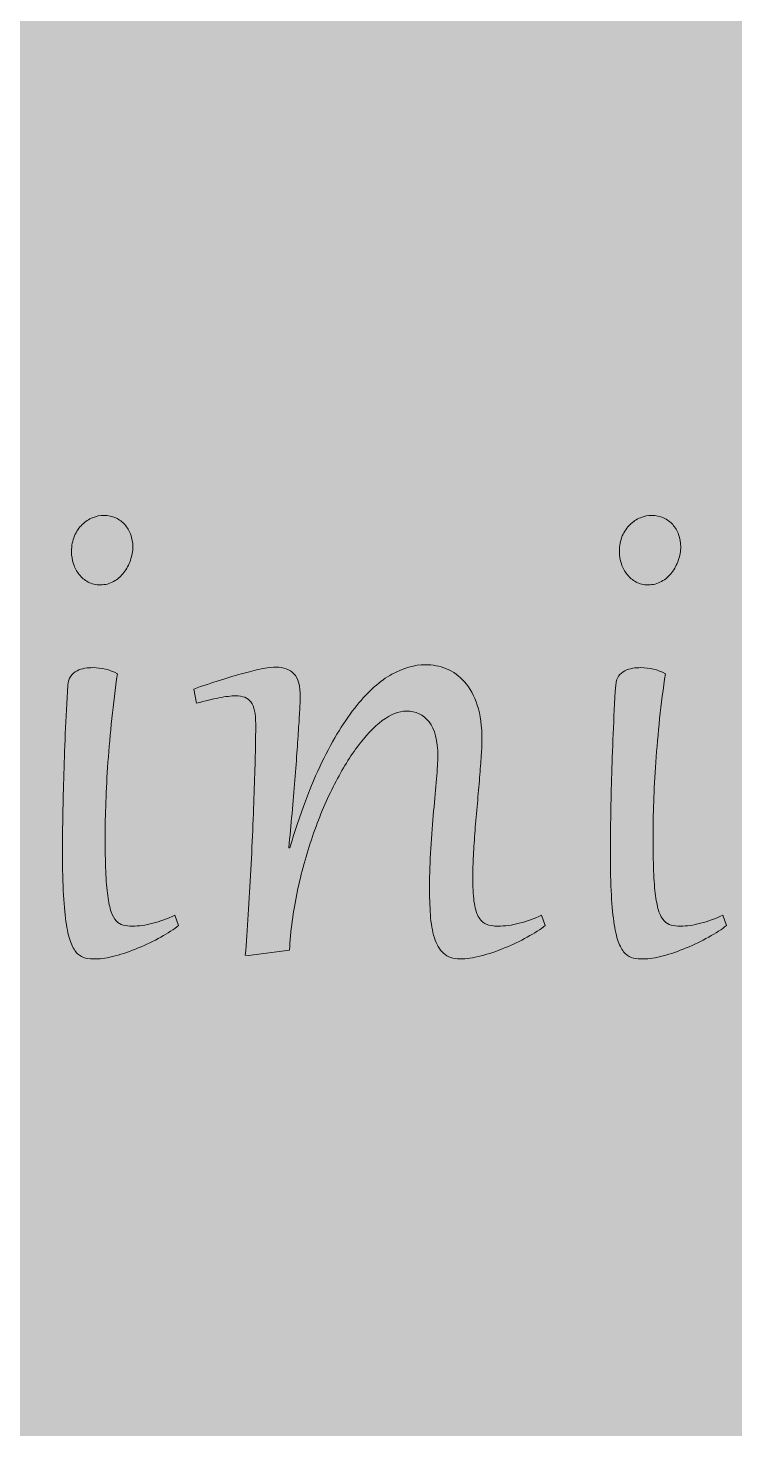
# Model space of a CAD drawing. Extents: x -4214 to -1795, y -2227 to -856.
# Drawn here: x -2656.7 to -2584.3, y -1884.3 to -1740.8 of the extents above; entities that cross this region are included whole.
import ezdxf

# ---------------------------------------------------------------- set-up
doc = ezdxf.new("R2010")
doc.units = 0
doc.header["$MEASUREMENT"] = 0
doc.layers.add('Layer 1', color=7, linetype='Continuous')

# ---------------------------------------------------------------- blocks, each defined once
blk = doc.blocks.new('block 14')
at = {"layer": 'Layer 1', "true_color": 0x2a3f49}
h = blk.add_hatch(color=149, dxfattribs=at)
h.dxf.hatch_style = 2
edge = h.paths.add_edge_path()
edge.add_spline(control_points=[(-2647.56, -1806.92), (-2647.78, -1808.45), (-2647.98, -1809.98), (-2648.14, -1811.52), (-2648.3, -1813.06), (-2648.43, -1814.55), (-2648.53, -1815.98), (-2648.63, -1817.42), (-2648.71, -1818.78), (-2648.75, -1820.06), (-2648.8, -1821.34), (-2648.82, -1822.5), (-2648.82, -1823.54), (-2648.82, -1824.93), (-2648.8, -1826.13), (-2648.76, -1827.13), (-2648.72, -1828.13), (-2648.66, -1828.97), (-2648.56, -1829.65), (-2648.47, -1830.34), (-2648.35, -1830.89), (-2648.21, -1831.3), (-2648.07, -1831.71), (-2647.89, -1832.02), (-2647.69, -1832.24), (-2647.48, -1832.46), (-2647.24, -1832.61), (-2646.96, -1832.68), (-2646.69, -1832.75), (-2646.37, -1832.78), (-2646.03, -1832.78), (-2645.38, -1832.78), (-2644.69, -1832.68), (-2643.94, -1832.48), (-2643.2, -1832.29), (-2642.44, -1832.02), (-2641.68, -1831.67), (-2641.68, -1831.67), (-2641.29, -1832.72), (-2641.29, -1832.72), (-2641.78, -1833.1), (-2642.38, -1833.5), (-2643.12, -1833.9), (-2643.85, -1834.31), (-2644.62, -1834.68), (-2645.42, -1835.01), (-2646.23, -1835.35), (-2647.02, -1835.62), (-2647.79, -1835.83), (-2648.56, -1836.04), (-2649.23, -1836.14), (-2649.79, -1836.14), (-2650.17, -1836.14), (-2650.51, -1836.11), (-2650.82, -1836.05), (-2651.13, -1835.99), (-2651.41, -1835.84), (-2651.66, -1835.6), (-2651.9, -1835.36), (-2652.12, -1835), (-2652.32, -1834.53), (-2652.51, -1834.06), (-2652.67, -1833.42), (-2652.8, -1832.62), (-2652.93, -1831.81), (-2653.03, -1830.81), (-2653.09, -1829.6), (-2653.16, -1828.39), (-2653.2, -1826.92), (-2653.2, -1825.2), (-2653.2, -1824.2), (-2653.19, -1823.06), (-2653.17, -1821.79), (-2653.14, -1820.53), (-2653.11, -1819.16), (-2653.07, -1817.7), (-2653.03, -1816.24), (-2652.98, -1814.71), (-2652.91, -1813.09), (-2652.85, -1811.47), (-2652.76, -1809.8), (-2652.65, -1808.09), (-2652.63, -1807.71), (-2652.52, -1807.41), (-2652.35, -1807.17), (-2652.17, -1806.94), (-2651.96, -1806.75), (-2651.7, -1806.62), (-2651.45, -1806.5), (-2651.18, -1806.41), (-2650.89, -1806.36), (-2650.6, -1806.32), (-2650.33, -1806.3), (-2650.09, -1806.3), (-2649.2, -1806.3), (-2648.35, -1806.5), (-2647.56, -1806.92)], knot_values=[0, 0, 0, 0, 1, 1, 1, 2, 2, 2, 3, 3, 3, 4, 4, 4, 5, 5, 5, 6, 6, 6, 7, 7, 7, 8, 8, 8, 9, 9, 9, 10, 10, 10, 11, 11, 11, 12, 12, 12, 13, 13, 13, 14, 14, 14, 15, 15, 15, 16, 16, 16, 17, 17, 17, 18, 18, 18, 19, 19, 19, 20, 20, 20, 21, 21, 21, 22, 22, 22, 23, 23, 23, 24, 24, 24, 25, 25, 25, 26, 26, 26, 27, 27, 27, 28, 28, 28, 29, 29, 29, 30, 30, 30, 31, 31, 31, 32, 32, 32, 32], degree=3, periodic=1)
edge = h.paths.add_edge_path()
edge.add_spline(control_points=[(-2649.31, -1797.82), (-2649.78, -1797.82), (-2650.19, -1797.72), (-2650.56, -1797.53), (-2650.92, -1797.33), (-2651.23, -1797.08), (-2651.48, -1796.76), (-2651.74, -1796.44), (-2651.93, -1796.08), (-2652.07, -1795.67), (-2652.2, -1795.26), (-2652.27, -1794.84), (-2652.27, -1794.41), (-2652.27, -1793.81), (-2652.17, -1793.28), (-2651.97, -1792.81), (-2651.77, -1792.35), (-2651.5, -1791.96), (-2651.18, -1791.64), (-2650.86, -1791.33), (-2650.5, -1791.09), (-2650.11, -1790.94), (-2649.72, -1790.78), (-2649.34, -1790.71), (-2648.96, -1790.71), (-2648.51, -1790.71), (-2648.1, -1790.79), (-2647.74, -1790.96), (-2647.37, -1791.13), (-2647.06, -1791.36), (-2646.8, -1791.65), (-2646.54, -1791.95), (-2646.34, -1792.29), (-2646.2, -1792.67), (-2646.06, -1793.05), (-2645.98, -1793.47), (-2645.98, -1793.91), (-2645.98, -1794.38), (-2646.07, -1794.84), (-2646.23, -1795.31), (-2646.39, -1795.77), (-2646.61, -1796.19), (-2646.9, -1796.57), (-2647.19, -1796.94), (-2647.54, -1797.25), (-2647.95, -1797.48), (-2648.36, -1797.7), (-2648.81, -1797.82), (-2649.31, -1797.82)], knot_values=[0, 0, 0, 0, 1, 1, 1, 2, 2, 2, 3, 3, 3, 4, 4, 4, 5, 5, 5, 6, 6, 6, 7, 7, 7, 8, 8, 8, 9, 9, 9, 10, 10, 10, 11, 11, 11, 12, 12, 12, 13, 13, 13, 14, 14, 14, 15, 15, 15, 16, 16, 16, 16], degree=3, periodic=1)
h = blk.add_hatch(color=149, dxfattribs=at)
h.dxf.hatch_style = 2
edge = h.paths.add_edge_path()
edge.add_spline(control_points=[(-2591.37, -1806.92), (-2591.6, -1808.45), (-2591.8, -1809.98), (-2591.96, -1811.52), (-2592.12, -1813.06), (-2592.25, -1814.55), (-2592.35, -1815.98), (-2592.45, -1817.42), (-2592.53, -1818.78), (-2592.57, -1820.06), (-2592.62, -1821.34), (-2592.64, -1822.5), (-2592.64, -1823.54), (-2592.64, -1824.93), (-2592.62, -1826.13), (-2592.58, -1827.13), (-2592.54, -1828.13), (-2592.48, -1828.97), (-2592.38, -1829.65), (-2592.29, -1830.34), (-2592.17, -1830.89), (-2592.03, -1831.3), (-2591.89, -1831.71), (-2591.71, -1832.02), (-2591.5, -1832.24), (-2591.3, -1832.46), (-2591.05, -1832.61), (-2590.78, -1832.68), (-2590.5, -1832.75), (-2590.19, -1832.78), (-2589.84, -1832.78), (-2589.2, -1832.78), (-2588.5, -1832.68), (-2587.76, -1832.48), (-2587.01, -1832.29), (-2586.26, -1832.02), (-2585.49, -1831.67), (-2585.49, -1831.67), (-2585.11, -1832.72), (-2585.11, -1832.72), (-2585.59, -1833.1), (-2586.2, -1833.5), (-2586.93, -1833.9), (-2587.67, -1834.31), (-2588.43, -1834.68), (-2589.24, -1835.01), (-2590.05, -1835.35), (-2590.83, -1835.62), (-2591.6, -1835.83), (-2592.38, -1836.04), (-2593.05, -1836.14), (-2593.61, -1836.14), (-2593.99, -1836.14), (-2594.33, -1836.11), (-2594.64, -1836.05), (-2594.95, -1835.99), (-2595.22, -1835.84), (-2595.47, -1835.6), (-2595.72, -1835.36), (-2595.94, -1835), (-2596.14, -1834.53), (-2596.33, -1834.06), (-2596.49, -1833.42), (-2596.62, -1832.62), (-2596.75, -1831.81), (-2596.84, -1830.81), (-2596.91, -1829.6), (-2596.98, -1828.39), (-2597.01, -1826.92), (-2597.01, -1825.2), (-2597.01, -1824.2), (-2597, -1823.06), (-2596.98, -1821.79), (-2596.96, -1820.53), (-2596.93, -1819.16), (-2596.89, -1817.7), (-2596.85, -1816.24), (-2596.8, -1814.71), (-2596.73, -1813.09), (-2596.66, -1811.47), (-2596.58, -1809.8), (-2596.47, -1808.09), (-2596.44, -1807.71), (-2596.34, -1807.41), (-2596.17, -1807.17), (-2595.99, -1806.94), (-2595.78, -1806.75), (-2595.52, -1806.62), (-2595.27, -1806.5), (-2595, -1806.41), (-2594.71, -1806.36), (-2594.42, -1806.32), (-2594.15, -1806.3), (-2593.91, -1806.3), (-2593.01, -1806.3), (-2592.17, -1806.5), (-2591.37, -1806.92)], knot_values=[0, 0, 0, 0, 1, 1, 1, 2, 2, 2, 3, 3, 3, 4, 4, 4, 5, 5, 5, 6, 6, 6, 7, 7, 7, 8, 8, 8, 9, 9, 9, 10, 10, 10, 11, 11, 11, 12, 12, 12, 13, 13, 13, 14, 14, 14, 15, 15, 15, 16, 16, 16, 17, 17, 17, 18, 18, 18, 19, 19, 19, 20, 20, 20, 21, 21, 21, 22, 22, 22, 23, 23, 23, 24, 24, 24, 25, 25, 25, 26, 26, 26, 27, 27, 27, 28, 28, 28, 29, 29, 29, 30, 30, 30, 31, 31, 31, 32, 32, 32, 32], degree=3, periodic=1)
edge = h.paths.add_edge_path()
edge.add_spline(control_points=[(-2593.13, -1797.82), (-2593.6, -1797.82), (-2594.01, -1797.72), (-2594.37, -1797.53), (-2594.74, -1797.33), (-2595.05, -1797.08), (-2595.3, -1796.76), (-2595.55, -1796.44), (-2595.75, -1796.08), (-2595.88, -1795.67), (-2596.02, -1795.26), (-2596.09, -1794.84), (-2596.09, -1794.41), (-2596.09, -1793.81), (-2595.98, -1793.28), (-2595.79, -1792.81), (-2595.58, -1792.35), (-2595.32, -1791.96), (-2595, -1791.64), (-2594.68, -1791.33), (-2594.32, -1791.09), (-2593.93, -1790.94), (-2593.54, -1790.78), (-2593.16, -1790.71), (-2592.78, -1790.71), (-2592.33, -1790.71), (-2591.92, -1790.79), (-2591.56, -1790.96), (-2591.19, -1791.13), (-2590.88, -1791.36), (-2590.62, -1791.65), (-2590.36, -1791.95), (-2590.16, -1792.29), (-2590.02, -1792.67), (-2589.87, -1793.05), (-2589.8, -1793.47), (-2589.8, -1793.91), (-2589.8, -1794.38), (-2589.88, -1794.84), (-2590.05, -1795.31), (-2590.2, -1795.77), (-2590.43, -1796.19), (-2590.72, -1796.57), (-2591.01, -1796.94), (-2591.36, -1797.25), (-2591.77, -1797.48), (-2592.18, -1797.7), (-2592.63, -1797.82), (-2593.13, -1797.82)], knot_values=[0, 0, 0, 0, 1, 1, 1, 2, 2, 2, 3, 3, 3, 4, 4, 4, 5, 5, 5, 6, 6, 6, 7, 7, 7, 8, 8, 8, 9, 9, 9, 10, 10, 10, 11, 11, 11, 12, 12, 12, 13, 13, 13, 14, 14, 14, 15, 15, 15, 16, 16, 16, 16], degree=3, periodic=1)
h = blk.add_hatch(color=149, dxfattribs=at)
h.dxf.hatch_style = 2
edge = h.paths.add_edge_path()
edge.add_spline(control_points=[(-2633.38, -1812.09), (-2633.38, -1811.54), (-2633.42, -1811.08), (-2633.5, -1810.71), (-2633.58, -1810.33), (-2633.71, -1810.03), (-2633.87, -1809.81), (-2634.04, -1809.59), (-2634.25, -1809.43), (-2634.51, -1809.34), (-2634.76, -1809.24), (-2635.07, -1809.19), (-2635.42, -1809.19), (-2635.9, -1809.19), (-2636.47, -1809.26), (-2637.15, -1809.39), (-2637.82, -1809.53), (-2638.58, -1809.71), (-2639.44, -1809.94), (-2639.44, -1809.94), (-2639.74, -1808.49), (-2639.74, -1808.49), (-2638.79, -1808.16), (-2637.88, -1807.85), (-2636.99, -1807.57), (-2636.12, -1807.3), (-2635.31, -1807.06), (-2634.57, -1806.86), (-2633.83, -1806.66), (-2633.18, -1806.5), (-2632.61, -1806.39), (-2632.05, -1806.29), (-2631.61, -1806.24), (-2631.29, -1806.24), (-2630.51, -1806.24), (-2629.9, -1806.47), (-2629.46, -1806.93), (-2629.03, -1807.39), (-2628.81, -1808.19), (-2628.81, -1809.32), (-2628.81, -1809.45), (-2628.82, -1809.76), (-2628.85, -1810.25), (-2628.88, -1810.74), (-2628.91, -1811.37), (-2628.96, -1812.11), (-2629.01, -1812.87), (-2629.06, -1813.73), (-2629.13, -1814.7), (-2629.2, -1815.68), (-2629.28, -1816.72), (-2629.36, -1817.82), (-2629.45, -1818.92), (-2629.55, -1820.05), (-2629.66, -1821.23), (-2629.76, -1822.4), (-2629.88, -1823.58), (-2630, -1824.74), (-2630, -1824.74), (-2629.88, -1824.76), (-2629.88, -1824.76), (-2628.86, -1821.3), (-2627.76, -1818.37), (-2626.59, -1815.99), (-2625.43, -1813.61), (-2624.24, -1811.68), (-2623.03, -1810.19), (-2621.82, -1808.71), (-2620.62, -1807.64), (-2619.42, -1806.98), (-2618.23, -1806.32), (-2617.09, -1806), (-2616, -1806), (-2615.25, -1806), (-2614.52, -1806.13), (-2613.82, -1806.41), (-2613.13, -1806.7), (-2612.51, -1807.15), (-2611.96, -1807.77), (-2611.42, -1808.38), (-2610.99, -1809.18), (-2610.66, -1810.15), (-2610.34, -1811.13), (-2610.18, -1812.3), (-2610.18, -1813.69), (-2610.18, -1814.09), (-2610.21, -1814.63), (-2610.25, -1815.31), (-2610.3, -1815.98), (-2610.36, -1816.74), (-2610.42, -1817.57), (-2610.49, -1818.41), (-2610.57, -1819.29), (-2610.65, -1820.22), (-2610.74, -1821.15), (-2610.82, -1822.07), (-2610.89, -1822.97), (-2610.95, -1823.87), (-2611.01, -1824.72), (-2611.06, -1825.54), (-2611.1, -1826.35), (-2611.13, -1827.06), (-2611.13, -1827.66), (-2611.13, -1828.71), (-2611.08, -1829.56), (-2611, -1830.22), (-2610.91, -1830.88), (-2610.77, -1831.4), (-2610.56, -1831.78), (-2610.36, -1832.16), (-2610.09, -1832.42), (-2609.76, -1832.57), (-2609.42, -1832.71), (-2609.01, -1832.78), (-2608.53, -1832.78), (-2607.83, -1832.78), (-2607.11, -1832.68), (-2606.36, -1832.48), (-2605.6, -1832.29), (-2604.84, -1832.02), (-2604.08, -1831.67), (-2604.08, -1831.67), (-2603.7, -1832.72), (-2603.7, -1832.72), (-2604.18, -1833.1), (-2604.79, -1833.5), (-2605.53, -1833.9), (-2606.27, -1834.31), (-2607.04, -1834.68), (-2607.86, -1835.01), (-2608.67, -1835.35), (-2609.48, -1835.62), (-2610.28, -1835.83), (-2611.09, -1836.04), (-2611.8, -1836.14), (-2612.42, -1836.14), (-2613.14, -1836.14), (-2613.71, -1835.95), (-2614.13, -1835.56), (-2614.54, -1835.17), (-2614.86, -1834.64), (-2615.06, -1833.96), (-2615.27, -1833.29), (-2615.41, -1832.51), (-2615.47, -1831.61), (-2615.53, -1830.71), (-2615.56, -1829.75), (-2615.56, -1828.71), (-2615.56, -1827.45), (-2615.51, -1826.15), (-2615.43, -1824.81), (-2615.34, -1823.48), (-2615.24, -1822.2), (-2615.14, -1821), (-2615.03, -1819.79), (-2614.93, -1818.69), (-2614.84, -1817.7), (-2614.76, -1816.72), (-2614.71, -1815.93), (-2614.71, -1815.34), (-2614.71, -1813.77), (-2615.01, -1812.61), (-2615.6, -1811.86), (-2616.19, -1811.12), (-2616.97, -1810.75), (-2617.95, -1810.75), (-2618.73, -1810.75), (-2619.55, -1811.07), (-2620.41, -1811.73), (-2621.27, -1812.39), (-2622.13, -1813.29), (-2622.98, -1814.44), (-2623.83, -1815.59), (-2624.65, -1816.95), (-2625.44, -1818.51), (-2626.22, -1820.07), (-2626.93, -1821.76), (-2627.56, -1823.59), (-2628.19, -1825.4), (-2628.72, -1827.31), (-2629.13, -1829.3), (-2629.55, -1831.28), (-2629.81, -1833.27), (-2629.92, -1835.25), (-2629.92, -1835.25), (-2634.12, -1835.78), (-2634.12, -1835.78), (-2634.12, -1835.78), (-2634.45, -1835.76), (-2634.45, -1835.76), (-2634.34, -1834.48), (-2634.24, -1833.09), (-2634.15, -1831.59), (-2634.05, -1830.08), (-2633.96, -1828.56), (-2633.88, -1827.01), (-2633.8, -1825.46), (-2633.73, -1823.92), (-2633.67, -1822.39), (-2633.61, -1820.87), (-2633.56, -1819.45), (-2633.51, -1818.13), (-2633.46, -1816.8), (-2633.43, -1815.62), (-2633.41, -1814.57), (-2633.39, -1813.53), (-2633.38, -1812.7), (-2633.38, -1812.09)], knot_values=[0, 0, 0, 0, 1, 1, 1, 2, 2, 2, 3, 3, 3, 4, 4, 4, 5, 5, 5, 6, 6, 6, 7, 7, 7, 8, 8, 8, 9, 9, 9, 10, 10, 10, 11, 11, 11, 12, 12, 12, 13, 13, 13, 14, 14, 14, 15, 15, 15, 16, 16, 16, 17, 17, 17, 18, 18, 18, 19, 19, 19, 20, 20, 20, 21, 21, 21, 22, 22, 22, 23, 23, 23, 24, 24, 24, 25, 25, 25, 26, 26, 26, 27, 27, 27, 28, 28, 28, 29, 29, 29, 30, 30, 30, 31, 31, 31, 32, 32, 32, 33, 33, 33, 34, 34, 34, 35, 35, 35, 36, 36, 36, 37, 37, 37, 38, 38, 38, 39, 39, 39, 40, 40, 40, 41, 41, 41, 42, 42, 42, 43, 43, 43, 44, 44, 44, 45, 45, 45, 46, 46, 46, 47, 47, 47, 48, 48, 48, 49, 49, 49, 50, 50, 50, 51, 51, 51, 52, 52, 52, 53, 53, 53, 54, 54, 54, 55, 55, 55, 56, 56, 56, 57, 57, 57, 58, 58, 58, 59, 59, 59, 60, 60, 60, 61, 61, 61, 62, 62, 62, 63, 63, 63, 64, 64, 64, 65, 65, 65, 66, 66, 66, 67, 67, 67, 68, 68, 68, 69, 69, 69, 69], degree=3, periodic=1)
at = {"layer": 'Layer 1', "lineweight": 0}
for points, knots in [([(-2649.31, -1797.82), (-2649.78, -1797.82), (-2650.19, -1797.72), (-2650.56, -1797.53), (-2650.92, -1797.33), (-2651.23, -1797.08), (-2651.48, -1796.76), (-2651.74, -1796.44), (-2651.93, -1796.08), (-2652.07, -1795.67), (-2652.2, -1795.26), (-2652.27, -1794.84), (-2652.27, -1794.41), (-2652.27, -1793.81), (-2652.17, -1793.28), (-2651.97, -1792.81), (-2651.77, -1792.35), (-2651.5, -1791.96), (-2651.18, -1791.64), (-2650.86, -1791.33), (-2650.5, -1791.09), (-2650.11, -1790.94), (-2649.72, -1790.78), (-2649.34, -1790.71), (-2648.96, -1790.71), (-2648.51, -1790.71), (-2648.1, -1790.79), (-2647.74, -1790.96), (-2647.37, -1791.13), (-2647.06, -1791.36), (-2646.8, -1791.65), (-2646.54, -1791.95), (-2646.34, -1792.29), (-2646.2, -1792.67), (-2646.06, -1793.05), (-2645.98, -1793.47), (-2645.98, -1793.91), (-2645.98, -1794.38), (-2646.07, -1794.84), (-2646.23, -1795.31), (-2646.39, -1795.77), (-2646.61, -1796.19), (-2646.9, -1796.57), (-2647.19, -1796.94), (-2647.54, -1797.25), (-2647.95, -1797.48), (-2648.36, -1797.7), (-2648.81, -1797.82), (-2649.31, -1797.82)], [0, 0, 0, 0, 1, 1, 1, 2, 2, 2, 3, 3, 3, 4, 4, 4, 5, 5, 5, 6, 6, 6, 7, 7, 7, 8, 8, 8, 9, 9, 9, 10, 10, 10, 11, 11, 11, 12, 12, 12, 13, 13, 13, 14, 14, 14, 15, 15, 15, 16, 16, 16, 16]), ([(-2593.13, -1797.82), (-2593.6, -1797.82), (-2594.01, -1797.72), (-2594.37, -1797.53), (-2594.74, -1797.33), (-2595.05, -1797.08), (-2595.3, -1796.76), (-2595.55, -1796.44), (-2595.75, -1796.08), (-2595.88, -1795.67), (-2596.02, -1795.26), (-2596.09, -1794.84), (-2596.09, -1794.41), (-2596.09, -1793.81), (-2595.98, -1793.28), (-2595.79, -1792.81), (-2595.58, -1792.35), (-2595.32, -1791.96), (-2595, -1791.64), (-2594.68, -1791.33), (-2594.32, -1791.09), (-2593.93, -1790.94), (-2593.54, -1790.78), (-2593.16, -1790.71), (-2592.78, -1790.71), (-2592.33, -1790.71), (-2591.92, -1790.79), (-2591.56, -1790.96), (-2591.19, -1791.13), (-2590.88, -1791.36), (-2590.62, -1791.65), (-2590.36, -1791.95), (-2590.16, -1792.29), (-2590.02, -1792.67), (-2589.87, -1793.05), (-2589.8, -1793.47), (-2589.8, -1793.91), (-2589.8, -1794.38), (-2589.88, -1794.84), (-2590.05, -1795.31), (-2590.2, -1795.77), (-2590.43, -1796.19), (-2590.72, -1796.57), (-2591.01, -1796.94), (-2591.36, -1797.25), (-2591.77, -1797.48), (-2592.18, -1797.7), (-2592.63, -1797.82), (-2593.13, -1797.82)], [0, 0, 0, 0, 1, 1, 1, 2, 2, 2, 3, 3, 3, 4, 4, 4, 5, 5, 5, 6, 6, 6, 7, 7, 7, 8, 8, 8, 9, 9, 9, 10, 10, 10, 11, 11, 11, 12, 12, 12, 13, 13, 13, 14, 14, 14, 15, 15, 15, 16, 16, 16, 16]), ([(-2647.56, -1806.92), (-2647.78, -1808.45), (-2647.98, -1809.98), (-2648.14, -1811.52), (-2648.3, -1813.06), (-2648.43, -1814.55), (-2648.53, -1815.98), (-2648.63, -1817.42), (-2648.71, -1818.78), (-2648.75, -1820.06), (-2648.8, -1821.34), (-2648.82, -1822.5), (-2648.82, -1823.54), (-2648.82, -1824.93), (-2648.8, -1826.13), (-2648.76, -1827.13), (-2648.72, -1828.13), (-2648.66, -1828.97), (-2648.56, -1829.65), (-2648.47, -1830.34), (-2648.35, -1830.89), (-2648.21, -1831.3), (-2648.07, -1831.71), (-2647.89, -1832.02), (-2647.69, -1832.24), (-2647.48, -1832.46), (-2647.24, -1832.61), (-2646.96, -1832.68), (-2646.69, -1832.75), (-2646.37, -1832.78), (-2646.03, -1832.78), (-2645.38, -1832.78), (-2644.69, -1832.68), (-2643.94, -1832.48), (-2643.2, -1832.29), (-2642.44, -1832.02), (-2641.68, -1831.67), (-2641.68, -1831.67), (-2641.29, -1832.72), (-2641.29, -1832.72), (-2641.78, -1833.1), (-2642.38, -1833.5), (-2643.12, -1833.9), (-2643.85, -1834.31), (-2644.62, -1834.68), (-2645.42, -1835.01), (-2646.23, -1835.35), (-2647.02, -1835.62), (-2647.79, -1835.83), (-2648.56, -1836.04), (-2649.23, -1836.14), (-2649.79, -1836.14), (-2650.17, -1836.14), (-2650.51, -1836.11), (-2650.82, -1836.05), (-2651.13, -1835.99), (-2651.41, -1835.84), (-2651.66, -1835.6), (-2651.9, -1835.36), (-2652.12, -1835), (-2652.32, -1834.53), (-2652.51, -1834.06), (-2652.67, -1833.42), (-2652.8, -1832.62), (-2652.93, -1831.81), (-2653.03, -1830.81), (-2653.09, -1829.6), (-2653.16, -1828.39), (-2653.2, -1826.92), (-2653.2, -1825.2), (-2653.2, -1824.2), (-2653.19, -1823.06), (-2653.17, -1821.79), (-2653.14, -1820.53), (-2653.11, -1819.16), (-2653.07, -1817.7), (-2653.03, -1816.24), (-2652.98, -1814.71), (-2652.91, -1813.09), (-2652.85, -1811.47), (-2652.76, -1809.8), (-2652.65, -1808.09), (-2652.63, -1807.71), (-2652.52, -1807.41), (-2652.35, -1807.17), (-2652.17, -1806.94), (-2651.96, -1806.75), (-2651.7, -1806.62), (-2651.45, -1806.5), (-2651.18, -1806.41), (-2650.89, -1806.36), (-2650.6, -1806.32), (-2650.33, -1806.3), (-2650.09, -1806.3), (-2649.2, -1806.3), (-2648.35, -1806.5), (-2647.56, -1806.92)], [0, 0, 0, 0, 1, 1, 1, 2, 2, 2, 3, 3, 3, 4, 4, 4, 5, 5, 5, 6, 6, 6, 7, 7, 7, 8, 8, 8, 9, 9, 9, 10, 10, 10, 11, 11, 11, 12, 12, 12, 13, 13, 13, 14, 14, 14, 15, 15, 15, 16, 16, 16, 17, 17, 17, 18, 18, 18, 19, 19, 19, 20, 20, 20, 21, 21, 21, 22, 22, 22, 23, 23, 23, 24, 24, 24, 25, 25, 25, 26, 26, 26, 27, 27, 27, 28, 28, 28, 29, 29, 29, 30, 30, 30, 31, 31, 31, 32, 32, 32, 32]), ([(-2633.38, -1812.09), (-2633.38, -1811.54), (-2633.42, -1811.08), (-2633.5, -1810.71), (-2633.58, -1810.33), (-2633.71, -1810.03), (-2633.87, -1809.81), (-2634.04, -1809.59), (-2634.25, -1809.43), (-2634.51, -1809.34), (-2634.76, -1809.24), (-2635.07, -1809.19), (-2635.42, -1809.19), (-2635.9, -1809.19), (-2636.47, -1809.26), (-2637.15, -1809.39), (-2637.82, -1809.53), (-2638.58, -1809.71), (-2639.44, -1809.94), (-2639.44, -1809.94), (-2639.74, -1808.49), (-2639.74, -1808.49), (-2638.79, -1808.16), (-2637.88, -1807.85), (-2636.99, -1807.57), (-2636.12, -1807.3), (-2635.31, -1807.06), (-2634.57, -1806.86), (-2633.83, -1806.66), (-2633.18, -1806.5), (-2632.61, -1806.39), (-2632.05, -1806.29), (-2631.61, -1806.24), (-2631.29, -1806.24), (-2630.51, -1806.24), (-2629.9, -1806.47), (-2629.46, -1806.93), (-2629.03, -1807.39), (-2628.81, -1808.19), (-2628.81, -1809.32), (-2628.81, -1809.45), (-2628.82, -1809.76), (-2628.85, -1810.25), (-2628.88, -1810.74), (-2628.91, -1811.37), (-2628.96, -1812.11), (-2629.01, -1812.87), (-2629.06, -1813.73), (-2629.13, -1814.7), (-2629.2, -1815.68), (-2629.28, -1816.72), (-2629.36, -1817.82), (-2629.45, -1818.92), (-2629.55, -1820.05), (-2629.66, -1821.23), (-2629.76, -1822.4), (-2629.88, -1823.58), (-2630, -1824.74), (-2630, -1824.74), (-2629.88, -1824.76), (-2629.88, -1824.76), (-2628.86, -1821.3), (-2627.76, -1818.37), (-2626.59, -1815.99), (-2625.43, -1813.61), (-2624.24, -1811.68), (-2623.03, -1810.19), (-2621.82, -1808.71), (-2620.62, -1807.64), (-2619.42, -1806.98), (-2618.23, -1806.32), (-2617.09, -1806), (-2616, -1806), (-2615.25, -1806), (-2614.52, -1806.13), (-2613.82, -1806.41), (-2613.13, -1806.7), (-2612.51, -1807.15), (-2611.96, -1807.77), (-2611.42, -1808.38), (-2610.99, -1809.18), (-2610.66, -1810.15), (-2610.34, -1811.13), (-2610.18, -1812.3), (-2610.18, -1813.69), (-2610.18, -1814.09), (-2610.21, -1814.63), (-2610.25, -1815.31), (-2610.3, -1815.98), (-2610.36, -1816.74), (-2610.42, -1817.57), (-2610.49, -1818.41), (-2610.57, -1819.29), (-2610.65, -1820.22), (-2610.74, -1821.15), (-2610.82, -1822.07), (-2610.89, -1822.97), (-2610.95, -1823.87), (-2611.01, -1824.72), (-2611.06, -1825.54), (-2611.1, -1826.35), (-2611.13, -1827.06), (-2611.13, -1827.66), (-2611.13, -1828.71), (-2611.08, -1829.56), (-2611, -1830.22), (-2610.91, -1830.88), (-2610.77, -1831.4), (-2610.56, -1831.78), (-2610.36, -1832.16), (-2610.09, -1832.42), (-2609.76, -1832.57), (-2609.42, -1832.71), (-2609.01, -1832.78), (-2608.53, -1832.78), (-2607.83, -1832.78), (-2607.11, -1832.68), (-2606.36, -1832.48), (-2605.6, -1832.29), (-2604.84, -1832.02), (-2604.08, -1831.67), (-2604.08, -1831.67), (-2603.7, -1832.72), (-2603.7, -1832.72), (-2604.18, -1833.1), (-2604.79, -1833.5), (-2605.53, -1833.9), (-2606.27, -1834.31), (-2607.04, -1834.68), (-2607.86, -1835.01), (-2608.67, -1835.35), (-2609.48, -1835.62), (-2610.28, -1835.83), (-2611.09, -1836.04), (-2611.8, -1836.14), (-2612.42, -1836.14), (-2613.14, -1836.14), (-2613.71, -1835.95), (-2614.13, -1835.56), (-2614.54, -1835.17), (-2614.86, -1834.64), (-2615.06, -1833.96), (-2615.27, -1833.29), (-2615.41, -1832.51), (-2615.47, -1831.61), (-2615.53, -1830.71), (-2615.56, -1829.75), (-2615.56, -1828.71), (-2615.56, -1827.45), (-2615.51, -1826.15), (-2615.43, -1824.81), (-2615.34, -1823.48), (-2615.24, -1822.2), (-2615.14, -1821), (-2615.03, -1819.79), (-2614.93, -1818.69), (-2614.84, -1817.7), (-2614.76, -1816.72), (-2614.71, -1815.93), (-2614.71, -1815.34), (-2614.71, -1813.77), (-2615.01, -1812.61), (-2615.6, -1811.86), (-2616.19, -1811.12), (-2616.97, -1810.75), (-2617.95, -1810.75), (-2618.73, -1810.75), (-2619.55, -1811.07), (-2620.41, -1811.73), (-2621.27, -1812.39), (-2622.13, -1813.29), (-2622.98, -1814.44), (-2623.83, -1815.59), (-2624.65, -1816.95), (-2625.44, -1818.51), (-2626.22, -1820.07), (-2626.93, -1821.76), (-2627.56, -1823.59), (-2628.19, -1825.4), (-2628.72, -1827.31), (-2629.13, -1829.3), (-2629.55, -1831.28), (-2629.81, -1833.27), (-2629.92, -1835.25), (-2629.92, -1835.25), (-2634.12, -1835.78), (-2634.12, -1835.78), (-2634.12, -1835.78), (-2634.45, -1835.76), (-2634.45, -1835.76), (-2634.34, -1834.48), (-2634.24, -1833.09), (-2634.15, -1831.59), (-2634.05, -1830.08), (-2633.96, -1828.56), (-2633.88, -1827.01), (-2633.8, -1825.46), (-2633.73, -1823.92), (-2633.67, -1822.39), (-2633.61, -1820.87), (-2633.56, -1819.45), (-2633.51, -1818.13), (-2633.46, -1816.8), (-2633.43, -1815.62), (-2633.41, -1814.57), (-2633.39, -1813.53), (-2633.38, -1812.7), (-2633.38, -1812.09)], [0, 0, 0, 0, 1, 1, 1, 2, 2, 2, 3, 3, 3, 4, 4, 4, 5, 5, 5, 6, 6, 6, 7, 7, 7, 8, 8, 8, 9, 9, 9, 10, 10, 10, 11, 11, 11, 12, 12, 12, 13, 13, 13, 14, 14, 14, 15, 15, 15, 16, 16, 16, 17, 17, 17, 18, 18, 18, 19, 19, 19, 20, 20, 20, 21, 21, 21, 22, 22, 22, 23, 23, 23, 24, 24, 24, 25, 25, 25, 26, 26, 26, 27, 27, 27, 28, 28, 28, 29, 29, 29, 30, 30, 30, 31, 31, 31, 32, 32, 32, 33, 33, 33, 34, 34, 34, 35, 35, 35, 36, 36, 36, 37, 37, 37, 38, 38, 38, 39, 39, 39, 40, 40, 40, 41, 41, 41, 42, 42, 42, 43, 43, 43, 44, 44, 44, 45, 45, 45, 46, 46, 46, 47, 47, 47, 48, 48, 48, 49, 49, 49, 50, 50, 50, 51, 51, 51, 52, 52, 52, 53, 53, 53, 54, 54, 54, 55, 55, 55, 56, 56, 56, 57, 57, 57, 58, 58, 58, 59, 59, 59, 60, 60, 60, 61, 61, 61, 62, 62, 62, 63, 63, 63, 64, 64, 64, 65, 65, 65, 66, 66, 66, 67, 67, 67, 68, 68, 68, 69, 69, 69, 69]), ([(-2591.37, -1806.92), (-2591.6, -1808.45), (-2591.8, -1809.98), (-2591.96, -1811.52), (-2592.12, -1813.06), (-2592.25, -1814.55), (-2592.35, -1815.98), (-2592.45, -1817.42), (-2592.53, -1818.78), (-2592.57, -1820.06), (-2592.62, -1821.34), (-2592.64, -1822.5), (-2592.64, -1823.54), (-2592.64, -1824.93), (-2592.62, -1826.13), (-2592.58, -1827.13), (-2592.54, -1828.13), (-2592.48, -1828.97), (-2592.38, -1829.65), (-2592.29, -1830.34), (-2592.17, -1830.89), (-2592.03, -1831.3), (-2591.89, -1831.71), (-2591.71, -1832.02), (-2591.5, -1832.24), (-2591.3, -1832.46), (-2591.05, -1832.61), (-2590.78, -1832.68), (-2590.5, -1832.75), (-2590.19, -1832.78), (-2589.84, -1832.78), (-2589.2, -1832.78), (-2588.5, -1832.68), (-2587.76, -1832.48), (-2587.01, -1832.29), (-2586.26, -1832.02), (-2585.49, -1831.67), (-2585.49, -1831.67), (-2585.11, -1832.72), (-2585.11, -1832.72), (-2585.59, -1833.1), (-2586.2, -1833.5), (-2586.93, -1833.9), (-2587.67, -1834.31), (-2588.43, -1834.68), (-2589.24, -1835.01), (-2590.05, -1835.35), (-2590.83, -1835.62), (-2591.6, -1835.83), (-2592.38, -1836.04), (-2593.05, -1836.14), (-2593.61, -1836.14), (-2593.99, -1836.14), (-2594.33, -1836.11), (-2594.64, -1836.05), (-2594.95, -1835.99), (-2595.22, -1835.84), (-2595.47, -1835.6), (-2595.72, -1835.36), (-2595.94, -1835), (-2596.14, -1834.53), (-2596.33, -1834.06), (-2596.49, -1833.42), (-2596.62, -1832.62), (-2596.75, -1831.81), (-2596.84, -1830.81), (-2596.91, -1829.6), (-2596.98, -1828.39), (-2597.01, -1826.92), (-2597.01, -1825.2), (-2597.01, -1824.2), (-2597, -1823.06), (-2596.98, -1821.79), (-2596.96, -1820.53), (-2596.93, -1819.16), (-2596.89, -1817.7), (-2596.85, -1816.24), (-2596.8, -1814.71), (-2596.73, -1813.09), (-2596.66, -1811.47), (-2596.58, -1809.8), (-2596.47, -1808.09), (-2596.44, -1807.71), (-2596.34, -1807.41), (-2596.17, -1807.17), (-2595.99, -1806.94), (-2595.78, -1806.75), (-2595.52, -1806.62), (-2595.27, -1806.5), (-2595, -1806.41), (-2594.71, -1806.36), (-2594.42, -1806.32), (-2594.15, -1806.3), (-2593.91, -1806.3), (-2593.01, -1806.3), (-2592.17, -1806.5), (-2591.37, -1806.92)], [0, 0, 0, 0, 1, 1, 1, 2, 2, 2, 3, 3, 3, 4, 4, 4, 5, 5, 5, 6, 6, 6, 7, 7, 7, 8, 8, 8, 9, 9, 9, 10, 10, 10, 11, 11, 11, 12, 12, 12, 13, 13, 13, 14, 14, 14, 15, 15, 15, 16, 16, 16, 17, 17, 17, 18, 18, 18, 19, 19, 19, 20, 20, 20, 21, 21, 21, 22, 22, 22, 23, 23, 23, 24, 24, 24, 25, 25, 25, 26, 26, 26, 27, 27, 27, 28, 28, 28, 29, 29, 29, 30, 30, 30, 31, 31, 31, 32, 32, 32, 32])]:
    blk.add_open_spline(points, degree=3, knots=knots, dxfattribs=at)
blk = doc.blocks.new('block 13')
at = {"layer": 'Layer 1'}
blk.add_blockref('block 14', (0, 0), dxfattribs=at)
blk = doc.blocks.new('block 3')
at = {"layer": 'Layer 1'}
blk.add_blockref('block 13', (0, 0), dxfattribs=at)
blk = doc.blocks.new('block 2')
at = {"layer": 'Layer 1', "true_color": 0xd1f7fe}
h = blk.add_hatch(color=7, dxfattribs=at)
h.dxf.hatch_style = 2
edge = h.paths.add_edge_path()
edge.add_spline(control_points=[(-1794.66, -1541.43), (-1798.65, -1538.41), (-1802.26, -1532.96), (-1802.26, -1532.96), (-1818.61, -1510.46), (-1812.96, -1476.79), (-1816.44, -1444.45), (-1820.97, -1402.43), (-1845.85, -1390.9), (-1845.85, -1390.9), (-1804.05, -1322.51), (-1892.29, -1300.54), (-1892.29, -1235.18), (-1892.29, -1185.07), (-1862.63, -1142.36), (-1862.63, -1091.81), (-1862.63, -1048.7), (-1902.17, -1036.97), (-1902.17, -1036.97), (-1867.4, -1000.37), (-1890.03, -934.19), (-1946.84, -934.19), (-2005.1, -934.19), (-2041.37, -964.4), (-2090.14, -964.4), (-2164.56, -964.4), (-2207.8, -887.5), (-2269.21, -938.66), (-2361.65, -869.93), (-2476.86, -966.12), (-2551.28, -966.12), (-2625.69, -966.12), (-2641.59, -875.56), (-2696.26, -901.1), (-2661.19, -910.16), (-2669.29, -950.94), (-2696.64, -950.94), (-2728.63, -950.94), (-2744.91, -917.99), (-2781.11, -917.99), (-2815.61, -917.99), (-2899.41, -972.27), (-2996.85, -864.27), (-2996.85, -864.27), (-2999.69, -861.05), (-3004.23, -855.72), (-3008.77, -861.05), (-3011.6, -864.27), (-3011.6, -864.27), (-3109.05, -972.27), (-3192.84, -917.99), (-3227.35, -917.99), (-3263.55, -917.99), (-3279.83, -950.94), (-3311.82, -950.94), (-3339.17, -950.94), (-3347.26, -910.16), (-3312.19, -901.1), (-3366.87, -875.56), (-3382.76, -966.12), (-3457.18, -966.12), (-3531.59, -966.12), (-3646.8, -869.93), (-3739.25, -938.66), (-3800.66, -887.5), (-3843.9, -964.4), (-3918.32, -964.4), (-3967.09, -964.4), (-4003.36, -934.19), (-4061.61, -934.19), (-4118.43, -934.19), (-4141.05, -1000.37), (-4106.29, -1036.97), (-4106.29, -1036.97), (-4145.83, -1048.7), (-4145.83, -1091.81), (-4145.83, -1142.36), (-4116.17, -1185.07), (-4116.17, -1235.18), (-4116.17, -1300.54), (-4204.41, -1322.51), (-4162.6, -1390.9), (-4162.6, -1390.9), (-4187.49, -1402.43), (-4192.02, -1444.45), (-4195.5, -1476.79), (-4189.85, -1510.46), (-4206.19, -1532.96), (-4206.19, -1532.96), (-4209.85, -1538.25), (-4213.8, -1541.43), (-4209.78, -1544.99), (-4206.19, -1549.9), (-4206.19, -1549.9), (-4189.85, -1572.4), (-4195.5, -1606.08), (-4192.02, -1638.41), (-4187.49, -1680.43), (-4162.6, -1691.96), (-4162.6, -1691.96), (-4204.41, -1760.35), (-4116.17, -1782.32), (-4116.17, -1847.68), (-4116.17, -1897.79), (-4145.83, -1940.5), (-4145.83, -1991.05), (-4145.83, -2034.16), (-4106.29, -2045.89), (-4106.29, -2045.89), (-4141.05, -2082.49), (-4118.43, -2148.67), (-4061.61, -2148.67), (-4003.36, -2148.67), (-3967.09, -2118.46), (-3918.32, -2118.46), (-3843.9, -2118.46), (-3800.66, -2195.36), (-3739.25, -2144.21), (-3646.8, -2212.93), (-3531.59, -2116.74), (-3457.18, -2116.74), (-3382.76, -2116.74), (-3366.87, -2207.3), (-3312.19, -2181.76), (-3347.26, -2172.7), (-3339.17, -2131.92), (-3311.82, -2131.92), (-3279.83, -2131.92), (-3263.55, -2164.87), (-3227.35, -2164.87), (-3192.84, -2164.87), (-3109.05, -2110.59), (-3011.6, -2218.59), (-3011.6, -2218.59), (-3008.77, -2221.81), (-3004.23, -2227.14), (-2999.69, -2221.81), (-2996.85, -2218.59), (-2996.85, -2218.59), (-2899.41, -2110.59), (-2815.61, -2164.87), (-2781.11, -2164.87), (-2744.91, -2164.87), (-2728.63, -2131.92), (-2696.64, -2131.92), (-2669.29, -2131.92), (-2661.19, -2172.7), (-2696.26, -2181.76), (-2641.59, -2207.3), (-2625.69, -2116.74), (-2551.28, -2116.74), (-2476.86, -2116.74), (-2361.65, -2212.93), (-2269.21, -2144.21), (-2207.8, -2195.36), (-2164.56, -2118.46), (-2090.14, -2118.46), (-2041.37, -2118.46), (-2005.1, -2148.67), (-1946.84, -2148.67), (-1890.03, -2148.67), (-1867.4, -2082.49), (-1902.17, -2045.89), (-1902.17, -2045.89), (-1862.63, -2034.16), (-1862.63, -1991.05), (-1862.63, -1940.5), (-1892.29, -1897.79), (-1892.29, -1847.68), (-1892.29, -1782.32), (-1804.05, -1760.35), (-1845.85, -1691.96), (-1845.85, -1691.96), (-1820.97, -1680.43), (-1816.44, -1638.41), (-1812.96, -1606.08), (-1818.61, -1572.4), (-1802.26, -1549.9), (-1802.26, -1549.9), (-1799.12, -1544.75), (-1794.66, -1541.43)], knot_values=[0, 0, 0, 0, 1, 1, 1, 2, 2, 2, 3, 3, 3, 4, 4, 4, 5, 5, 5, 6, 6, 6, 7, 7, 7, 8, 8, 8, 9, 9, 9, 10, 10, 10, 11, 11, 11, 12, 12, 12, 13, 13, 13, 14, 14, 14, 15, 15, 15, 16, 16, 16, 17, 17, 17, 18, 18, 18, 19, 19, 19, 20, 20, 20, 21, 21, 21, 22, 22, 22, 23, 23, 23, 24, 24, 24, 25, 25, 25, 26, 26, 26, 27, 27, 27, 28, 28, 28, 29, 29, 29, 30, 30, 30, 31, 31, 31, 32, 32, 32, 33, 33, 33, 34, 34, 34, 35, 35, 35, 36, 36, 36, 37, 37, 37, 38, 38, 38, 39, 39, 39, 40, 40, 40, 41, 41, 41, 42, 42, 42, 43, 43, 43, 44, 44, 44, 45, 45, 45, 46, 46, 46, 47, 47, 47, 48, 48, 48, 49, 49, 49, 50, 50, 50, 51, 51, 51, 52, 52, 52, 53, 53, 53, 54, 54, 54, 55, 55, 55, 56, 56, 56, 57, 57, 57, 58, 58, 58, 59, 59, 59, 60, 60, 60, 60], degree=3, periodic=1)
at = {"layer": 'Layer 1', "lineweight": 0}
blk.add_open_spline([(-1794.66, -1541.43), (-1798.65, -1538.41), (-1802.26, -1532.96), (-1802.26, -1532.96), (-1818.61, -1510.46), (-1812.96, -1476.79), (-1816.44, -1444.45), (-1820.97, -1402.43), (-1845.85, -1390.9), (-1845.85, -1390.9), (-1804.05, -1322.51), (-1892.29, -1300.54), (-1892.29, -1235.18), (-1892.29, -1185.07), (-1862.63, -1142.36), (-1862.63, -1091.81), (-1862.63, -1048.7), (-1902.17, -1036.97), (-1902.17, -1036.97), (-1867.4, -1000.37), (-1890.03, -934.19), (-1946.84, -934.19), (-2005.1, -934.19), (-2041.37, -964.4), (-2090.14, -964.4), (-2164.56, -964.4), (-2207.8, -887.5), (-2269.21, -938.66), (-2361.65, -869.93), (-2476.86, -966.12), (-2551.28, -966.12), (-2625.69, -966.12), (-2641.59, -875.56), (-2696.26, -901.1), (-2661.19, -910.16), (-2669.29, -950.94), (-2696.64, -950.94), (-2728.63, -950.94), (-2744.91, -917.99), (-2781.11, -917.99), (-2815.61, -917.99), (-2899.41, -972.27), (-2996.85, -864.27), (-2996.85, -864.27), (-2999.69, -861.05), (-3004.23, -855.72), (-3008.77, -861.05), (-3011.6, -864.27), (-3011.6, -864.27), (-3109.05, -972.27), (-3192.84, -917.99), (-3227.35, -917.99), (-3263.55, -917.99), (-3279.83, -950.94), (-3311.82, -950.94), (-3339.17, -950.94), (-3347.26, -910.16), (-3312.19, -901.1), (-3366.87, -875.56), (-3382.76, -966.12), (-3457.18, -966.12), (-3531.59, -966.12), (-3646.8, -869.93), (-3739.25, -938.66), (-3800.66, -887.5), (-3843.9, -964.4), (-3918.32, -964.4), (-3967.09, -964.4), (-4003.36, -934.19), (-4061.61, -934.19), (-4118.43, -934.19), (-4141.05, -1000.37), (-4106.29, -1036.97), (-4106.29, -1036.97), (-4145.83, -1048.7), (-4145.83, -1091.81), (-4145.83, -1142.36), (-4116.17, -1185.07), (-4116.17, -1235.18), (-4116.17, -1300.54), (-4204.41, -1322.51), (-4162.6, -1390.9), (-4162.6, -1390.9), (-4187.49, -1402.43), (-4192.02, -1444.45), (-4195.5, -1476.79), (-4189.85, -1510.46), (-4206.19, -1532.96), (-4206.19, -1532.96), (-4209.85, -1538.25), (-4213.8, -1541.43), (-4209.78, -1544.99), (-4206.19, -1549.9), (-4206.19, -1549.9), (-4189.85, -1572.4), (-4195.5, -1606.08), (-4192.02, -1638.41), (-4187.49, -1680.43), (-4162.6, -1691.96), (-4162.6, -1691.96), (-4204.41, -1760.35), (-4116.17, -1782.32), (-4116.17, -1847.68), (-4116.17, -1897.79), (-4145.83, -1940.5), (-4145.83, -1991.05), (-4145.83, -2034.16), (-4106.29, -2045.89), (-4106.29, -2045.89), (-4141.05, -2082.49), (-4118.43, -2148.67), (-4061.61, -2148.67), (-4003.36, -2148.67), (-3967.09, -2118.46), (-3918.32, -2118.46), (-3843.9, -2118.46), (-3800.66, -2195.36), (-3739.25, -2144.21), (-3646.8, -2212.93), (-3531.59, -2116.74), (-3457.18, -2116.74), (-3382.76, -2116.74), (-3366.87, -2207.3), (-3312.19, -2181.76), (-3347.26, -2172.7), (-3339.17, -2131.92), (-3311.82, -2131.92), (-3279.83, -2131.92), (-3263.55, -2164.87), (-3227.35, -2164.87), (-3192.84, -2164.87), (-3109.05, -2110.59), (-3011.6, -2218.59), (-3011.6, -2218.59), (-3008.77, -2221.81), (-3004.23, -2227.14), (-2999.69, -2221.81), (-2996.85, -2218.59), (-2996.85, -2218.59), (-2899.41, -2110.59), (-2815.61, -2164.87), (-2781.11, -2164.87), (-2744.91, -2164.87), (-2728.63, -2131.92), (-2696.64, -2131.92), (-2669.29, -2131.92), (-2661.19, -2172.7), (-2696.26, -2181.76), (-2641.59, -2207.3), (-2625.69, -2116.74), (-2551.28, -2116.74), (-2476.86, -2116.74), (-2361.65, -2212.93), (-2269.21, -2144.21), (-2207.8, -2195.36), (-2164.56, -2118.46), (-2090.14, -2118.46), (-2041.37, -2118.46), (-2005.1, -2148.67), (-1946.84, -2148.67), (-1890.03, -2148.67), (-1867.4, -2082.49), (-1902.17, -2045.89), (-1902.17, -2045.89), (-1862.63, -2034.16), (-1862.63, -1991.05), (-1862.63, -1940.5), (-1892.29, -1897.79), (-1892.29, -1847.68), (-1892.29, -1782.32), (-1804.05, -1760.35), (-1845.85, -1691.96), (-1845.85, -1691.96), (-1820.97, -1680.43), (-1816.44, -1638.41), (-1812.96, -1606.08), (-1818.61, -1572.4), (-1802.26, -1549.9), (-1802.26, -1549.9), (-1799.12, -1544.75), (-1794.66, -1541.43)], degree=3, knots=[0, 0, 0, 0, 1, 1, 1, 2, 2, 2, 3, 3, 3, 4, 4, 4, 5, 5, 5, 6, 6, 6, 7, 7, 7, 8, 8, 8, 9, 9, 9, 10, 10, 10, 11, 11, 11, 12, 12, 12, 13, 13, 13, 14, 14, 14, 15, 15, 15, 16, 16, 16, 17, 17, 17, 18, 18, 18, 19, 19, 19, 20, 20, 20, 21, 21, 21, 22, 22, 22, 23, 23, 23, 24, 24, 24, 25, 25, 25, 26, 26, 26, 27, 27, 27, 28, 28, 28, 29, 29, 29, 30, 30, 30, 31, 31, 31, 32, 32, 32, 33, 33, 33, 34, 34, 34, 35, 35, 35, 36, 36, 36, 37, 37, 37, 38, 38, 38, 39, 39, 39, 40, 40, 40, 41, 41, 41, 42, 42, 42, 43, 43, 43, 44, 44, 44, 45, 45, 45, 46, 46, 46, 47, 47, 47, 48, 48, 48, 49, 49, 49, 50, 50, 50, 51, 51, 51, 52, 52, 52, 53, 53, 53, 54, 54, 54, 55, 55, 55, 56, 56, 56, 57, 57, 57, 58, 58, 58, 59, 59, 59, 60, 60, 60, 60], dxfattribs=at)
at = {"layer": 'Layer 1'}
blk.add_blockref('block 3', (0, 0), dxfattribs=at)

msp = doc.modelspace()

# ---------------------------------------------------------------- block references
at = {"layer": 'Layer 1'}
msp.add_blockref('block 2', (0, 0), dxfattribs=at)

doc.saveas('drawing.dxf')
